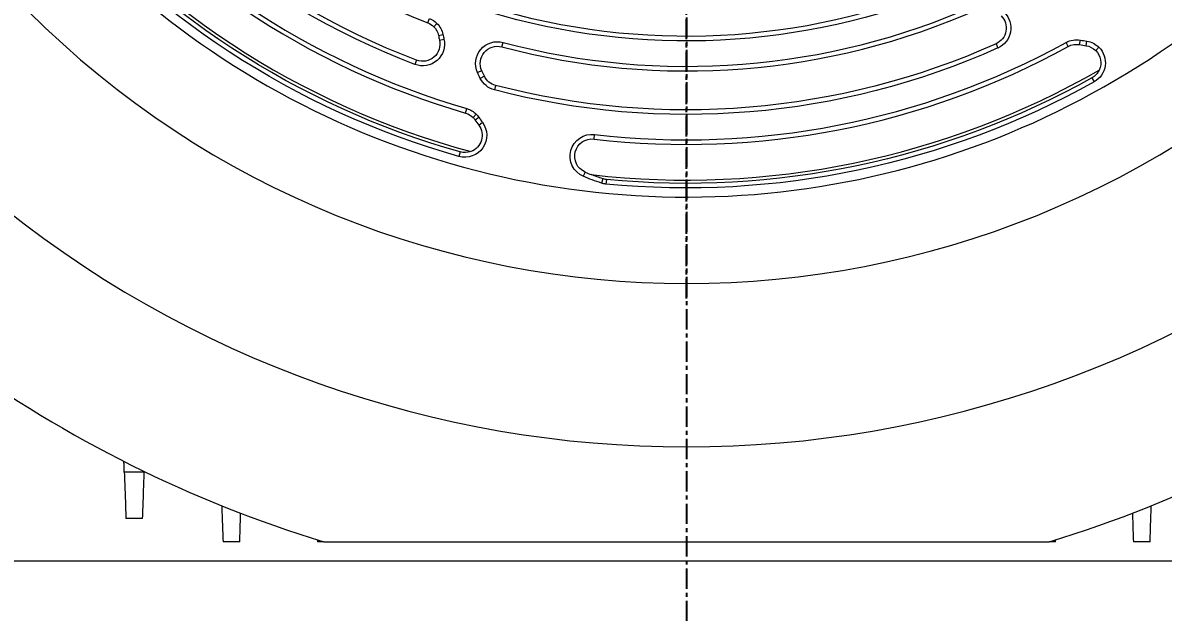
# Model space of a CAD drawing. Header units: millimetres. Extents: x 14484 to 44106, y -7531 to -758.
# Drawn here: x 22895.8 to 23159.4, y -2167.9 to -2031.5 of the extents above; entities that cross this region are included whole.
import ezdxf

# ---------------------------------------------------------------- set-up
doc = ezdxf.new("R2010")
doc.units = ezdxf.units.MM
doc.header["$LTSCALE"] = 15
doc.linetypes.add('CENTER', pattern=[2, 1.25, -0.25, 0.25, -0.25])
doc.layers.add('IA-DIBUJO', color=3, linetype='Continuous', lineweight=30)
doc.layers.add('IA-DIM', color=7, linetype='Continuous')
doc.layers.add('IA-EJES', color=4, linetype='CENTER')
doc.styles.add('ING-AMB', font='romans.shx', dxfattribs={"width": 0.75, "oblique": 15})
doc.dimstyles.new('ING-AMB 15', dxfattribs={"dimscale": 15, "dimtxt": 3, "dimasz": 2.5, "dimexe": 1, "dimexo": 1, "dimgap": 1, "dimtad": 1, "dimdec": 0, "dimzin": 0, "dimdsep": 46, "dimtxsty": 'ING-AMB', "dimcen": 0.1, "dimclrd": 7, "dimclre": 7, "dimclrt": 2, "dimadec": 0, "dimazin": 0, "dimtfac": 1, "dimtdec": 0, "dimtmove": 0, "dimatfit": 0, "dimfxl": 1.25, "dimtolj": 1, "dimtzin": 0, "dimarcsym": 1})

# ---------------------------------------------------------------- blocks, each defined once
blk = doc.blocks.new('A$Cd577ae4d')
at = {"color": 0, "linetype": 'Continuous', "lineweight": 0, "extrusion": (1.22465e-16, 1, -2.22045e-16)}
for p, q in [((58.43, -123.51), (57.68, -122.76)), ((59.82, -122.6), (59.44, -121.62)), ((57.1, -126.6), (56.07, -126.36)), ((57.34, -125.51), (56.31, -125.29)), ((-94.58, -129.03), (-95.33, -128.28)), ((-92.34, -127.9), (-92.5, -126.85)), ((-90.86, -127.66), (-91.05, -126.62)), ((-88.23, -128.09), (-87.72, -127.16)), ((-71.54, -127.47), (-71.97, -128.44)), ((42.66, -128.18), (42.39, -127.16)), ((62.42, -131.24), (62.8, -132.23)), ((47.33, -133.7), (48.29, -134.14)), ((-93.7, -135.35), (-94.22, -136.27)), ((46.72, -134.99), (47.67, -135.46)), ((44.14, -137.1), (44.4, -138.12)), ((48.89, -145.04), (48.03, -144.44)), ((49.35, -144.5), (48.6, -143.75)), ((51.06, -143.49), (50.76, -142.47)), ((48.02, -146.26), (47.17, -145.63)), ((21.38, -149.5), (21.26, -148.45)), ((52.32, -152.49), (52.61, -153.5)), ((23.44, -157.14), (23.86, -158.11)), ((18.51, -158.86), (18.62, -159.91)), ((19.36, -158.68), (19.69, -159.69)), ((125.71, -237.26), (129.57, -237.26)), ((-107.13, -242.65), (-103.27, -242.65)), ((-85.29, -242.65), (-83.85, -242.65)), ((83.85, -242.65), (85.29, -242.65)), ((103.27, -242.65), (107.13, -242.65))]:
    blk.add_line(p, q, dxfattribs=at)
at = {"color": 0, "linetype": 'Continuous', "lineweight": 0, "extrusion": (-2.71926e-32, -2.22045e-16, -1)}
for centre, radius, start, end in [((0, 32.35), 215.27, 135, 315), ((0, 32.35), 195.27, 199.8635, 315), ((0, 32.35), 166.1, 210.1173, 248.8916), ((0, 32.35), 182.04, 218.2935, 253.8077), ((0, 32.35), 183.1, 218.2935, 253.8077), ((0, 32.35), 191.35, 218.3955, 254.8981), ((0, 32.35), 165.04, 255.1173, 293.8916), ((0, 32.35), 166.1, 255.1173, 293.8916), ((-5, -114.45), 52.44, 191.9274, 193.1226), ((-5, -114.45), 53.5, 191.9274, 193.1226), ((100.27, -74.99), 52.44, 259.8718, 261.4787), ((100.27, -74.99), 53.5, 259.8718, 261.4787), ((0, 32.35), 183.1, 263.2935, 298.8077), ((0, 32.35), 182.04, 263.2935, 298.8077), ((0, 32.35), 191.35, 263.3955, 299.8981), ((-5, -114.45), 52.44, 214.8718, 216.4787), ((-5, -114.45), 53.5, 214.8718, 216.4787), ((-5, -114.45), 46.5, 246.6418, 248.5452), ((0, 32.35), 253.05, 230.1867, 309.8133), ((0, 32.35), 287.5, 286.9574, 306.0638), ((0, 32.35), 287.5, 233.9362, 253.0426)]:
    blk.add_arc(centre, radius, start, end, dxfattribs=at)
at = {"color": 0, "linetype": 'Continuous', "lineweight": 0}
for centre, radius, start, end in [((0, 32.35), 175.1, 290.8859, 329.6002), ((0, 32.35), 176.16, 290.8859, 329.6002), ((0, 32.35), 192.1, 285.8059, 320.5305), ((0, 32.35), 193.16, 285.8059, 320.5305), ((0, 32.35), 158.1, 248.8076, 287.9531), ((0, 32.35), 159.16, 248.8076, 287.9531), ((-69.9, -123.82), 5.06, 135, 245.8859), ((-69.9, -123.82), 4, 135, 245.8859), ((61.26, -126.34), 5.06, 135, 168.0726), ((61.26, -126.34), 4, 135, 168.0726), ((61.26, -126.34), 5.06, 111.1084, 135), ((61.26, -126.34), 4, 111.1084, 135), ((61, -127.51), 5.06, 166.8774, 290.8859), ((-91.75, -131.86), 5.06, 135, 240.8059), ((-91.75, -131.86), 4, 135, 204.8071), ((-91.75, -131.86), 5.06, 98.5213, 135), ((-91.75, -131.86), 4, 98.5213, 135), ((-90.16, -131.59), 5.06, 61.1923, 100.1282), ((-90.16, -131.59), 4, 61.1923, 100.1282), ((0, 32.35), 176.16, 245.8859, 284.6002), ((0, 32.35), 175.1, 245.8859, 284.6002), ((43.69, -132.04), 5.06, 335.5497, 104.8827), ((43.69, -132.04), 4, 335.5497, 104.8827), ((61, -127.51), 4, 166.8774, 290.8859), ((-91.75, -131.86), 4, 204.8071, 240.8059), ((5, -114.45), 46.5, 333.7879, 335.5497), ((5, -114.45), 47.56, 333.7879, 335.5497), ((0, 32.35), 193.16, 240.8059, 275.5305), ((0, 32.35), 192.1, 240.8059, 275.5305), ((43.13, -133.22), 4, 284.6002, 333.7879), ((43.13, -133.22), 5.06, 284.6002, 333.7879), ((52.17, -147.33), 5.06, 135, 145.1282), ((52.17, -147.33), 5.06, 106.1923, 135), ((52.17, -147.33), 4, 135, 145.1282), ((52.17, -147.33), 4, 106.1923, 135), ((51.23, -148.64), 5.06, 143.5213, 285.8059), ((51.23, -148.64), 4, 143.5213, 249.8071), ((21.85, -153.47), 5.06, 293.3582, 96.7065), ((21.85, -153.47), 4, 293.3582, 96.7065), ((51.23, -148.64), 4, 249.8071, 285.8059), ((5, -114.45), 46.5, 287.9928, 291.4548), ((5, -114.45), 47.56, 287.9928, 293.3582), ((18.13, -154.87), 4, 275.5305, 287.9928), ((18.13, -154.87), 5.06, 275.5305, 287.9928)]:
    blk.add_arc(centre, radius, start, end, dxfattribs=at)
for points, weights in [([(125.33, -226.4), (125.33, -226.49), (125.33, -226.58)], [1.0341511388, 1.03393164933, 1.03371209663]), ([(129.94, -226.56), (129.99, -225.31), (130.03, -224.06)], [1.02708626559, 1.02973185416, 1.03236488835])]:
    blk.add_rational_spline(points, weights, degree=2, dxfattribs=at)
for points, knots in [([(125.33, -226.58), (126.1, -226.58), (126.87, -226.58), (128.41, -226.57), (129.18, -226.57), (129.94, -226.56)], [-0.4610779, -0.4610779, -0.4610779, -0.4610779, -0.2305443, -0.2305443, -0.0000099, -0.0000099, -0.0000099, -0.0000099]), ([(125.71, -237.26), (125.64, -235.48), (125.58, -233.7), (125.46, -230.14), (125.4, -228.36), (125.33, -226.58)], [0, 0, 0, 0, 3.07331, 3.07331, 6.146614, 6.146614, 6.146614, 6.146614]), ([(129.94, -226.56), (129.88, -228.35), (129.82, -230.13), (129.69, -233.7), (129.63, -235.48), (129.57, -237.26)], [0, 0, 0, 0, 3.072721, 3.072721, 6.145442, 6.145442, 6.145442, 6.145442]), ([(-107.13, -242.65), (-107.2, -240.87), (-107.26, -239.08), (-107.35, -236.31), (-107.39, -235.32), (-107.42, -234.33)], [0, 0, 0, 0, 3.073325, 3.073325, 4.78286, 4.78286, 4.78286, 4.78286]), ([(107.42, -234.33), (107.39, -235.32), (107.35, -236.31), (107.26, -239.08), (107.2, -240.87), (107.13, -242.65)], [1.36379, 1.36379, 1.36379, 1.36379, 3.073324, 3.073324, 6.146646, 6.146646, 6.146646, 6.146646]), ([(-103.06, -236.04), (-103.07, -236.47), (-103.09, -236.89), (-103.16, -239.09), (-103.21, -240.87), (-103.27, -242.65)], [2.345051, 2.345051, 2.345051, 2.345051, 3.073764, 3.073764, 6.147526, 6.147526, 6.147526, 6.147526]), ([(103.27, -242.65), (103.21, -240.87), (103.16, -239.09), (103.09, -236.89), (103.07, -236.47), (103.06, -236.04)], [0, 0, 0, 0, 3.073762, 3.073762, 3.802473, 3.802473, 3.802473, 3.802473]), ([(83.85, -242.65), (83.85, -242.65), (83.66, -242.65), (82.84, -242.65), (82.21, -242.65), (80.65, -242.65), (79.53, -242.65), (76.82, -242.65), (75.24, -242.65), (72.6, -242.65), (71.44, -242.65), (68.93, -242.65), (67.57, -242.65), (63.33, -242.65), (60.23, -242.65), (55.09, -242.65), (52.62, -242.65), (47.5, -242.65), (44.86, -242.65), (39.29, -242.65), (35.95, -242.65), (28.99, -242.65), (25.37, -242.65), (18.05, -242.65), (14.34, -242.65), (7.04, -242.65), (3.44, -242.65), (0, -242.65), (-3.44, -242.65), (-7.04, -242.65), (-14.34, -242.65), (-18.05, -242.65), (-25.37, -242.65), (-28.99, -242.65), (-35.95, -242.65), (-39.29, -242.65), (-44.86, -242.65), (-47.5, -242.65), (-52.62, -242.65), (-55.09, -242.65), (-60.23, -242.65), (-63.33, -242.65), (-67.57, -242.65), (-68.93, -242.65), (-71.44, -242.65), (-72.6, -242.65), (-75.24, -242.65), (-76.82, -242.65), (-79.53, -242.65), (-80.65, -242.65), (-82.21, -242.65), (-82.84, -242.65), (-83.66, -242.65), (-83.85, -242.65), (-83.85, -242.65)], [-11.204262, -11.204262, -11.204262, -11.204262, -10.443332, -10.443332, -9.682403, -9.682403, -8.82992, -8.82992, -7.977436, -7.977436, -7.420951, -7.420951, -6.864467, -6.864467, -5.751497, -5.751497, -4.939403, -4.939403, -4.127309, -4.127309, -3.095482, -3.095482, -2.063655, -2.063655, -1.031827, -1.031827, 0, 0, 0, 1.031827, 1.031827, 2.063655, 2.063655, 3.095482, 3.095482, 4.127309, 4.127309, 4.939403, 4.939403, 5.751497, 5.751497, 6.864467, 6.864467, 7.420951, 7.420951, 7.977436, 7.977436, 8.82992, 8.82992, 9.682403, 9.682403, 10.443332, 10.443332, 11.204262, 11.204262, 11.204262, 11.204262])]:
    blk.add_open_spline(points, degree=3, knots=knots, dxfattribs=at)
for points in [[(-85.29, -242.65), (-85.29, -242.5), (-85.3, -242.35), (-85.3, -242.2)], [(85.3, -242.2), (85.3, -242.35), (85.29, -242.5), (85.29, -242.65)]]:
    blk.add_open_spline(points, degree=3, dxfattribs=at)
blk = doc.blocks.new('*D37')
at = {"layer": 'Defpoints', "color": 0, "transparency": 16777216}
for p in [(23049.22, -1876.56), (21817.74, -3172.36), (22246.89, -3172.36)]:
    blk.add_point(p, dxfattribs=at)
at = {"layer": 'IA-DIM', "color": 7, "lineweight": -2, "transparency": 16777216}
for p, q in [((23034.22, -1876.56), (21802.74, -1876.56)), ((21817.74, -1914.06), (21817.74, -3134.86)), ((22231.89, -3172.36), (21802.74, -3172.36))]:
    blk.add_line(p, q, dxfattribs=at)
at = {"layer": 'IA-DIM', "color": 7, "transparency": 16777216}
for points in [[(21811.49, -1914.06), (21823.99, -1914.06), (21817.74, -1876.56)], [(21811.49, -3134.86), (21823.99, -3134.86), (21817.74, -3172.36)]]:
    blk.add_solid(points, dxfattribs=at)
at = {"layer": 'IA-DIM', "color": 2, "transparency": 16777216, "insert": (21780.24, -2524.46), "char_height": 45, "attachment_point": 5, "rotation": 90, "style": 'ING-AMB'}
blk.add_mtext('\\A1;1296', dxfattribs=at)
blk = doc.blocks.new('*U11')
at = {"layer": 'IA-EJES', "color": 0, "ltscale": 0.25, "transparency": 16777216}
blk.add_line((0, -218.77), (0, -43.05), dxfattribs=at)

msp = doc.modelspace()

# ---------------------------------------------------------------- linework, layer by layer
at = {"layer": 'IA-DIBUJO', "lineweight": 0}
msp.add_line((22516.62, -2155.96), (23583.19, -2155.96), dxfattribs=at)
at = {"layer": 'IA-EJES', "ltscale": 0.25}
msp.add_lwpolyline([(23049.22, -950.26), (23049.22, -3467.8)], dxfattribs=at)

# ---------------------------------------------------------------- block references
at = {"layer": 'IA-DIBUJO', "color": 8, "xscale": -1}
msp.add_blockref('A$Cd577ae4d', (23049.22, -1908.91), dxfattribs=at)
at = {"layer": 'IA-EJES', "ltscale": 0.25}
msp.add_blockref('*U11', (23049.22, -1876.56), dxfattribs=at)

# ---------------------------------------------------------------- dimensions: what is measured, and where the dimension line sits
at = {"layer": 'IA-DIM', "color": 1}
dim = msp.add_linear_dim(base=(21817.74, -3172.36), p1=(23049.22, -1876.56), p2=(22246.89, -3172.36), angle=90, dimstyle='ING-AMB 15', override={"dimpost": '\\X'}, dxfattribs=at)
dim.commit()
dim.dimension.update_dxf_attribs({"geometry": '*D37', "text_midpoint": (21780.24, -2524.46)})

doc.saveas('drawing.dxf')
